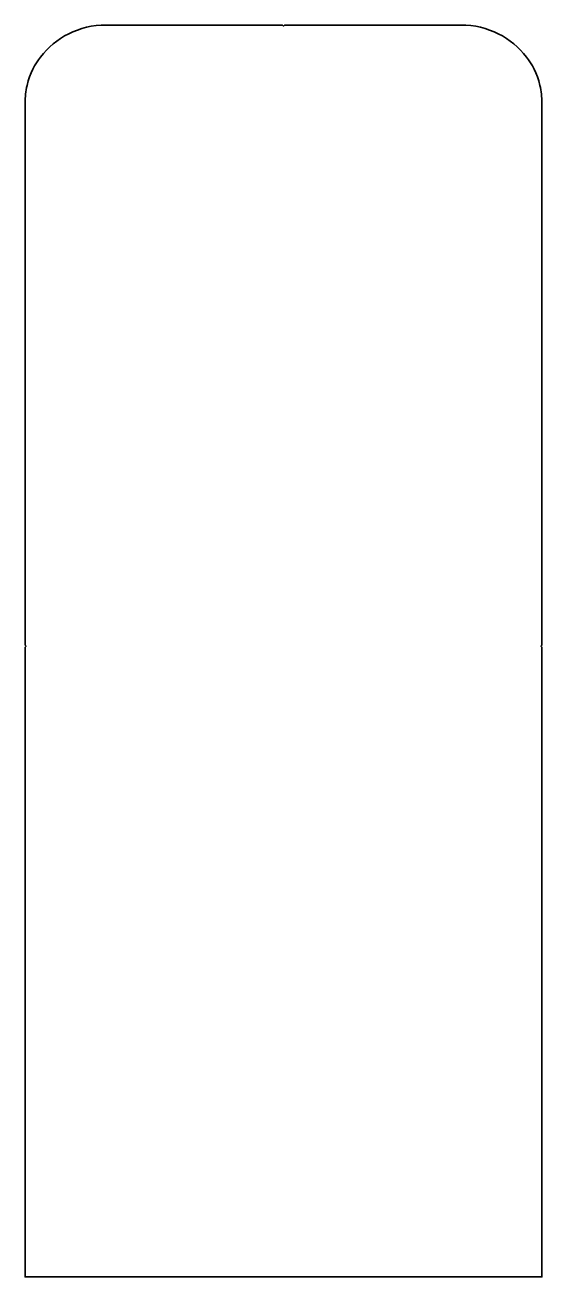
# Model space of a CAD drawing. Extents: x 184 to 1126, y 78 to 2360.
import ezdxf

# ---------------------------------------------------------------- set-up
doc = ezdxf.new("R2010")
doc.units = 0
doc.header["$MEASUREMENT"] = 0
doc.layers.add('Thru-cut', color=7, linetype='Continuous', lineweight=0)

msp = doc.modelspace()

# ---------------------------------------------------------------- linework, layer by layer
at = {"layer": 'Thru-cut', "color": 140, "lineweight": 35, "true_color": 0x00aeef}
msp.add_open_spline([(1097.6, 2301.1), (1070.8, 2336.6), (1027.4, 2359.6), (978.3, 2359.6), (978.3, 2359.6), (750.5, 2359.6), (750.5, 2359.6), (747.4, 2359.6), (744.3, 2359.5), (741.2, 2359.3), (741.2, 2359.3), (660.5, 2359.3), (660.5, 2359.3), (660.5, 2359.3), (660.5, 2359.3), (660.5, 2359.3), (660.5, 2359.3), (656.9, 2359.3), (656.9, 2359.3), (656.9, 2359.3), (655.2, 2357.6), (655.2, 2357.6), (655.2, 2357.6), (653.4, 2359.3), (653.4, 2359.3), (653.4, 2359.3), (649.8, 2359.3), (649.8, 2359.3), (649.8, 2359.3), (649.8, 2359.3), (649.8, 2359.3), (649.8, 2359.3), (569, 2359.3), (569, 2359.3), (566, 2359.5), (562.9, 2359.6), (559.8, 2359.6), (559.8, 2359.6), (331.9, 2359.6), (331.9, 2359.6), (282.9, 2359.6), (239.5, 2336.6), (212.6, 2301.1), (202.3, 2288.5), (193, 2272.1), (188.2, 2249.4), (185.7, 2239.2), (184.5, 2228.6), (184.5, 2217.7), (184.5, 2217.7), (184.5, 1998.4), (184.5, 1998.4), (184.5, 1996), (184.5, 1993.7), (184.6, 1991.3), (184.6, 1991.3), (184.6, 1231.8), (184.6, 1231.8), (184.6, 1231.8), (184.7, 1229.2), (184.7, 1229.2), (184.7, 1229.2), (186.4, 1227.5), (186.4, 1227.5), (186.4, 1227.5), (184.7, 1225.7), (184.7, 1225.7), (184.7, 1225.7), (184.6, 1222.9), (184.6, 1222.9), (184.6, 1222.9), (184.6, 77.7), (184.6, 77.7), (184.6, 77.7), (1125.6, 77.7), (1125.6, 77.7), (1125.6, 77.7), (1125.6, 1222.9), (1125.6, 1222.9), (1125.6, 1222.9), (1125.6, 1225.7), (1125.6, 1225.7), (1125.6, 1225.7), (1123.9, 1227.4), (1123.9, 1227.4), (1123.9, 1227.4), (1125.6, 1229.1), (1125.6, 1229.1), (1125.6, 1229.1), (1125.6, 1231.7), (1125.6, 1231.7), (1125.6, 1231.7), (1125.6, 1991.3), (1125.6, 1991.3), (1125.7, 1993.7), (1125.8, 1996), (1125.8, 1998.4), (1125.8, 1998.4), (1125.8, 2217.7), (1125.8, 2217.7), (1125.8, 2228.6), (1124.5, 2239.2), (1122.1, 2249.4), (1117.2, 2272.1), (1107.9, 2288.5), (1097.6, 2301.1)], degree=3, knots=[0, 0, 0, 0, 1, 1, 1, 2, 2, 2, 3, 3, 3, 4, 4, 4, 5, 5, 5, 6, 6, 6, 7, 7, 7, 8, 8, 8, 9, 9, 9, 10, 10, 10, 11, 11, 11, 12, 12, 12, 13, 13, 13, 14, 14, 14, 15, 15, 15, 16, 16, 16, 17, 17, 17, 18, 18, 18, 19, 19, 19, 20, 20, 20, 21, 21, 21, 22, 22, 22, 23, 23, 23, 24, 24, 24, 25, 25, 25, 26, 26, 26, 27, 27, 27, 28, 28, 28, 29, 29, 29, 30, 30, 30, 31, 31, 31, 32, 32, 32, 33, 33, 33, 34, 34, 34, 35, 35, 35, 35], dxfattribs=at)

doc.saveas('drawing.dxf')
